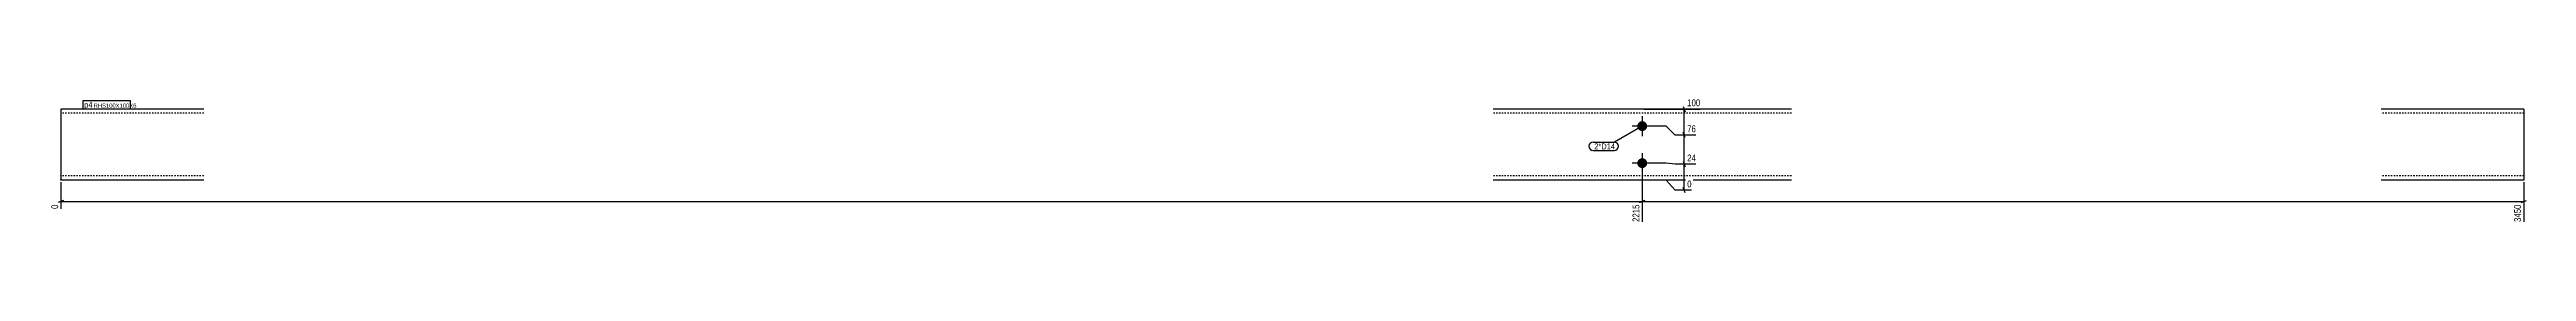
# Model space of a CAD drawing. Header units: millimetres. Extents: x 7 to 12801, y 5 to 182.
# Drawn here: x 9331 to 12801, y 5 to 182 of the extents above; entities that cross this region are included whole.
import ezdxf

# ---------------------------------------------------------------- set-up
doc = ezdxf.new("R2010")
doc.units = ezdxf.units.MM
doc.linetypes.add('DXK_LINE_DOT2', pattern=[3.9198, 1.9599, -1.9599])
for name, color, linetype in [('MÅLSÆTNING', 7, 'Continuous'), ('STÅL', 7, 'Continuous'), ('TEKST', 7, 'Continuous')]:
    doc.layers.add(name, color=color, linetype=linetype)
doc.styles.add('Arial Narrow', font='ARIALN.TTF', dxfattribs={"height": 0.2})

msp = doc.modelspace()

# ---------------------------------------------------------------- hatches: boundary and pattern name
at = {"layer": 'STÅL', "linetype": 'Continuous'}
for points in [[(11562.3, 135.1, -1), (11562.3, 149.1, -1)], [(11562.3, 83.1, -1), (11562.3, 97.1, -1)]]:
    msp.add_hatch(color=3, dxfattribs=at).paths.add_polyline_path(points)

# ---------------------------------------------------------------- linework, layer by layer
at = {"layer": 'MÅLSÆTNING', "color": 7, "linetype": 'Continuous'}
for p, q in [((11564.8, 166.1), (11643.5, 166.1)), ((11596, 142.1), (11564.8, 142.1)), ((11596, 142.1), (11564.8, 142.1)), ((11608.5, 129.6), (11596, 142.1)), ((11608.5, 129.6), (11596, 142.1)), ((11619.5, 169.9), (11622.5, 162.4)), ((11621, 129.6), (11621, 166.1)), ((11637.4, 129.6), (11608.5, 129.6)), ((11637.4, 129.6), (11608.5, 129.6)), ((11622.5, 125.9), (11619.5, 133.4)), ((11622.5, 125.9), (11619.5, 133.4)), ((11621, 88.6), (11621, 129.6)), ((11562.3, 87.6), (11562.3, 7.5)), ((11562.3, 87.6), (11562.3, 7.5)), ((11596, 90.1), (11564.8, 90.1)), ((11596, 90.1), (11564.8, 90.1)), ((11608.5, 88.6), (11596, 90.1)), ((11608.5, 88.6), (11596, 90.1)), ((11637.4, 88.6), (11608.5, 88.6)), ((11637.4, 88.6), (11608.5, 88.6)), ((11619.5, 92.4), (11622.5, 84.9)), ((11619.5, 92.4), (11622.5, 84.9)), ((11621, 52.1), (11621, 88.6)), ((9351, 37.6), (9343.5, 34.6)), ((9347.3, 63.6), (9347.3, 25.8)), ((9347.3, 36.1), (11562.3, 36.1)), ((11566, 37.6), (11558.5, 34.6)), ((11558.5, 34.6), (11566, 37.6)), ((11562.3, 36.1), (12797.3, 36.1)), ((11596, 66.1), (11564.8, 66.1)), ((11608.5, 52.1), (11596, 66.1)), ((11631.3, 52.1), (11608.5, 52.1)), ((11622.5, 48.4), (11619.5, 55.9)), ((12793.5, 34.6), (12801, 37.6)), ((12797.3, 63.6), (12797.3, 7.5))]:
    msp.add_line(p, q, dxfattribs=at)
at = {"layer": 'STÅL', "color": 2, "linetype": 'Continuous'}
for p, q in [((9547.3, 166.1), (9347.3, 166.1)), ((9347.3, 166.1), (9347.3, 67)), ((11771.3, 166.1), (11353.3, 166.1)), ((12797.3, 166.1), (12597.3, 166.1)), ((12797.3, 166.1), (12797.3, 66.1)), ((9347.3, 66.1), (9347.3, 67)), ((9547.3, 66.1), (9347.3, 66.1)), ((11771.3, 66.1), (11353.3, 66.1)), ((12797.3, 66.1), (12597.3, 66.1))]:
    msp.add_line(p, q, dxfattribs=at)
at = {"layer": 'STÅL', "color": 7, "linetype": 'DXK_LINE_DOT2'}
for p, q in [((9547.3, 160.1), (9347.3, 160.1)), ((11771.3, 160.1), (11353.3, 160.1)), ((12797.3, 160.1), (12597.3, 160.1)), ((9347.3, 72.1), (9347.3, 72.6)), ((9547.3, 72.1), (9347.3, 72.1)), ((11771.3, 72.1), (11353.3, 72.1)), ((12797.3, 72.1), (12597.3, 72.1)), ((12797.3, 72.1), (12797.3, 72.6))]:
    msp.add_line(p, q, dxfattribs=at)
at = {"layer": 'STÅL', "color": 3, "linetype": 'Continuous'}
for p, q in [((11576.3, 142.1), (11548.3, 142.1)), ((11562.3, 156.1), (11562.3, 128.1)), ((11562.3, 104.1), (11562.3, 76.1)), ((11576.3, 90.1), (11548.3, 90.1))]:
    msp.add_line(p, q, dxfattribs=at)

# ---------------------------------------------------------------- wipeouts: each hides what was drawn before it
at = {"color": 0}
msp.add_wipeout([(11521.8, 109.4), (11521.8, 118.1), (11495.1, 118.1), (11495.1, 109.4)], dxfattribs=at).dxf.layer = 'TEKST'

# ---------------------------------------------------------------- next in the draw order: wipeouts: each hides what was drawn before it
at = {"color": 0, "linetype": 'Continuous'}
for points in [[(11645.5, 168.1), (11645.5, 182.1), (11623.3, 182.1), (11623.3, 168.1)], [(11639.4, 131.6), (11639.4, 145.6), (11623.3, 145.6), (11623.3, 131.6)], [(11639.4, 90.6), (11639.4, 104.6), (11623.3, 104.6), (11623.3, 90.6)], [(11633.3, 54.1), (11633.3, 68.1), (11623.3, 68.1), (11623.3, 54.1)], [(9345.3, 33.9), (9331.3, 33.9), (9331.3, 23.8), (9345.3, 23.8)], [(11560.3, 33.9), (11546.3, 33.9), (11546.3, 5.5), (11560.3, 5.5)], [(12795.3, 33.9), (12781.3, 33.9), (12781.3, 5.5), (12795.3, 5.5)]]:
    msp.add_wipeout(points, dxfattribs=at).dxf.layer = 'MÅLSÆTNING'
at = {"color": 0}
for points in [[(9390.4, 167.9), (9390.4, 176.6), (9379.8, 176.6), (9379.8, 167.9)], [(11521.8, 109.4), (11521.8, 118.1), (11495.1, 118.1), (11495.1, 109.4)]]:
    msp.add_wipeout(points, dxfattribs=at).dxf.layer = 'TEKST'

# ---------------------------------------------------------------- next in the draw order: linework, layer by layer
at = {"layer": 'TEKST', "color": 7, "linetype": 'Continuous'}
for p, q in [((11562.3, 142.1), (11523.3, 119.6)), ((11493.6, 119.6), (11523.3, 119.6)), ((11493.6, 107.9), (11523.3, 107.9))]:
    msp.add_line(p, q, dxfattribs=at)
for centre, start, end in [((11493.6, 113.8), 90, 270), ((11523.3, 113.8), 270, 90)]:
    msp.add_arc(centre, 5.87, start, end, dxfattribs=at)

# ---------------------------------------------------------------- next in the draw order: texts
at = {"layer": 'MÅLSÆTNING', "color": 3, "linetype": 'Continuous', "style": 'Arial Narrow'}
for s, p in [('100', (11625.3, 170.1)), ('76', (11625.3, 133.6)), ('24', (11625.3, 92.6)), ('0', (11625.3, 56.1))]:
    msp.add_text(s, height=9.54, dxfattribs=at).set_placement(p)
for s, p in [('0', (9343.3, 25.8)), ('2215', (11558.3, 7.5)), ('3450', (12793.3, 7.5))]:
    msp.add_text(s, height=9.54, rotation=90.0002, dxfattribs=at).set_placement(p)
at = {"layer": 'TEKST', "color": 3, "style": 'Arial Narrow'}
msp.add_text('2*D14', height=8.35, dxfattribs=at).set_placement((11495.1, 109.4))

# ---------------------------------------------------------------- next in the draw order: wipeouts: each hides what was drawn before it
at = {"color": 0}
msp.add_wipeout([(9390.4, 167.9), (9390.4, 176.6), (9379.8, 176.6), (9379.8, 167.9)], dxfattribs=at).dxf.layer = 'TEKST'

# ---------------------------------------------------------------- next in the draw order: wipeouts: each hides what was drawn before it
msp.add_wipeout([(9443.3, 167.9), (9443.3, 174.1), (9393, 174.1), (9393, 167.9)], dxfattribs=at).dxf.layer = 'TEKST'

# ---------------------------------------------------------------- next in the draw order: wipeouts: each hides what was drawn before it
msp.add_wipeout([(9443.3, 167.9), (9443.3, 174.1), (9393, 174.1), (9393, 167.9)], dxfattribs=at).dxf.layer = 'TEKST'

# ---------------------------------------------------------------- next in the draw order: linework, layer by layer
at = {"layer": 'TEKST', "color": 7, "linetype": 'Continuous'}
for p, q in [((9378.3, 178.1), (9444.8, 178.1)), ((9378.3, 166.4), (9378.3, 178.1)), ((9444.8, 166.4), (9444.8, 178.1)), ((9378.3, 166.4), (9444.8, 166.4))]:
    msp.add_line(p, q, dxfattribs=at)

# ---------------------------------------------------------------- next in the draw order: texts
at = {"layer": 'TEKST', "color": 3, "style": 'Arial Narrow'}
for s, height, p in [('p4', 8.35, (9379.8, 167.9)), ('RHS100X100X6', 5.965, (9393, 167.9))]:
    msp.add_text(s, height=height, dxfattribs=at).set_placement(p)

doc.saveas('drawing.dxf')
